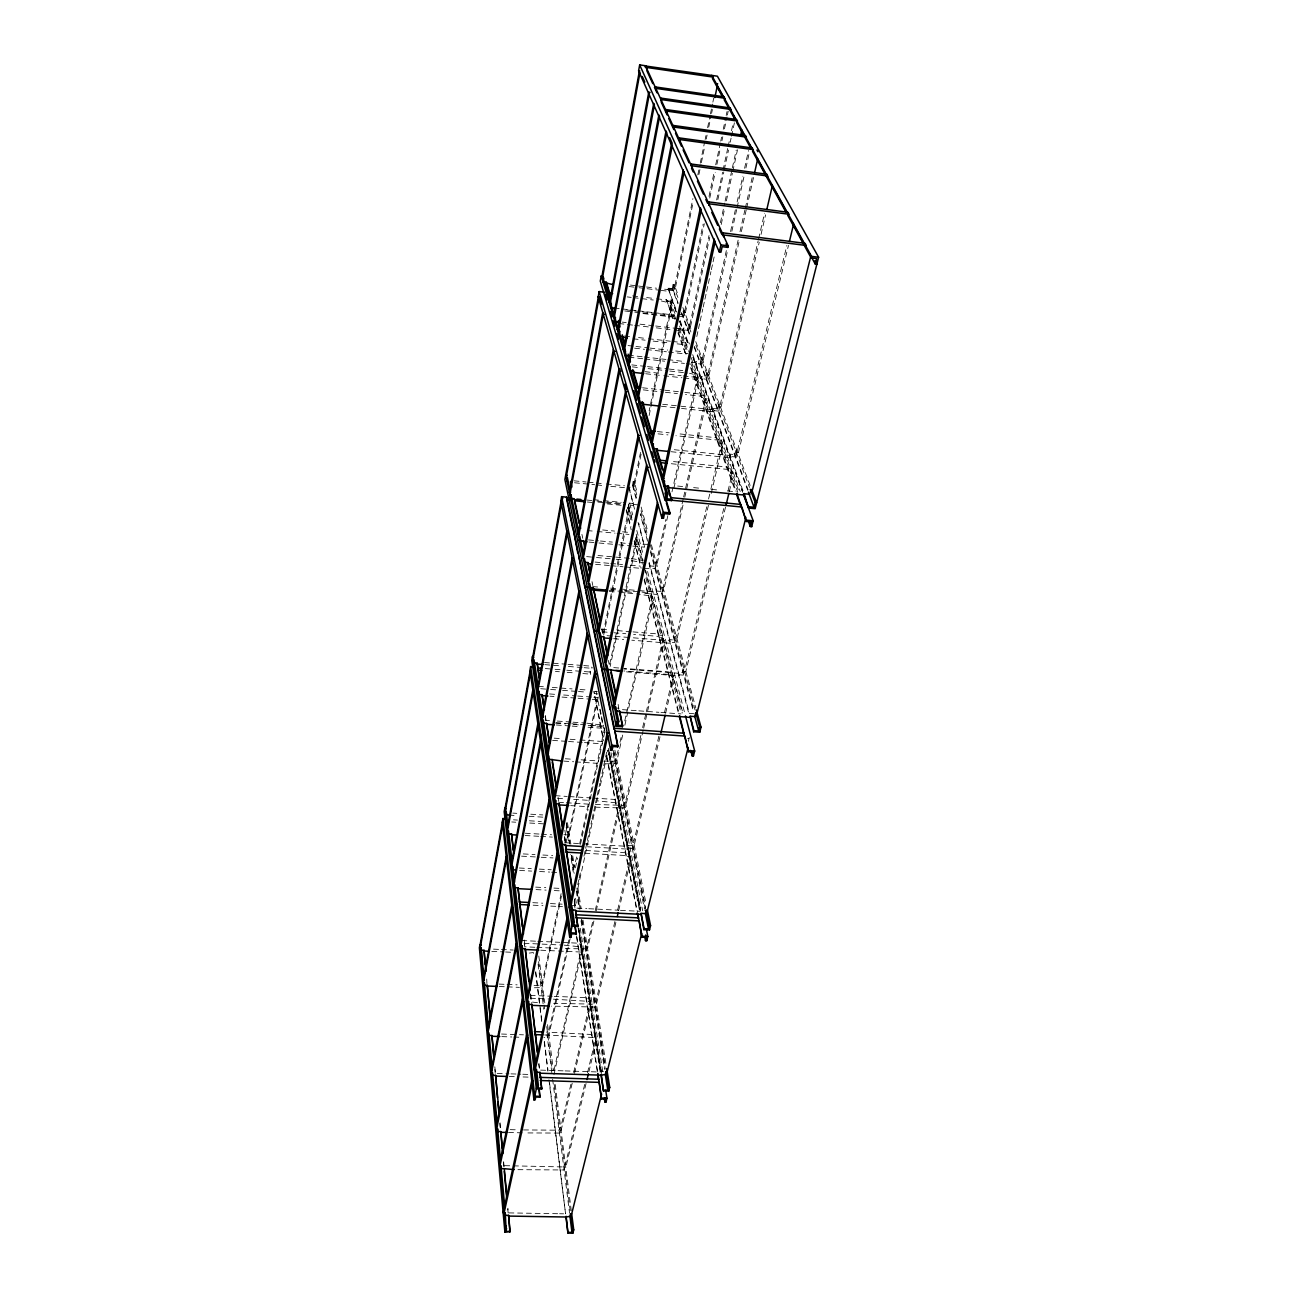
<?xml version="1.0" encoding="UTF-8"?>
<svg xmlns="http://www.w3.org/2000/svg" width="1298" height="1298" viewBox="0 0 1298 1298"><rect width="100%" height="100%" fill="white"/><g stroke="black" fill="none" stroke-linecap="round" stroke-linejoin="round"><path stroke-width="0.75" stroke-dasharray="5 3.75" d="M486.928 983.576L486.718 979.049M676.307 312.088L668.113 288.124L672.25 288.627L677.897 303.7M675.447 318.529L672.64 318.205L666.555 299.627L671.845 300.26L676.063 311.666M661.185 290.411L669.216 291.369L668.827 288.529L672.964 289.032L673.597 290.736L669.46 290.233L668.827 288.529M590.103 672.899L590.119 671.18L590.525 675.025M669.216 291.369L669.46 290.233M584.132 667.691L591.985 668.308L592.164 667.432M672.25 288.627L673.078 284.619L674.262 284.765L678.562 296.139M628.589 505.052L627.891 508.491L628.978 508.605M632.532 485.533L633.164 481.639L634.268 481.753L637.513 493.662M666.312 300.763L670.433 301.25L669.752 305.549L670.92 305.695L649.162 410.768M672.964 289.032L673.792 285.025L675.609 286.874L673.792 285.025M678.14 303.099L673.191 289.908L674.262 284.765M632.029 520.255L628.735 507.615L629.644 503.186L632.71 514.9M634.268 481.753L633.067 487.464L629.173 487.091L633.586 505.474L627.632 504.906M671.845 300.26L670.368 307.269L671.553 307.415L648.903 416.593M673.597 290.736L674.425 286.728M674.976 285.171L692.905 198.562M697.805 174.938L699.833 165.106M700.239 163.142L704.733 141.482M705.139 139.519L705.95 135.576M707.588 127.707L710.022 115.895M710.428 113.932L712.472 104.083M712.878 102.12L713.689 98.177M603.213 632.986L629.108 507.015M640.531 452.402L634.365 482.142L633.262 482.029M641.082 454.3L634.9 484.073L633.781 483.959M675.609 286.874L693.197 202.099M698.924 174.5L700.969 164.651M701.374 162.672L704.636 146.901M706.274 139.016L707.102 135.073M708.724 127.188L711.19 115.36M711.596 113.397L712.407 109.454M603.667 635.079L629.498 510.568L628.394 510.455M633.262 502.472L633.051 503.478L623.17 502.521M672.007 316.436L672.234 315.284L658.443 313.662M672.64 318.205L666.555 299.627M537.453 1002.705L527.588 1001.472M597.015 698.746L568.978 832.229L567.989 832.164L567.404 834.906L563.9 834.695M598.281 697.01L569.351 834.517L568.346 834.452L567.778 837.21L564.257 836.999M679.065 316.16L683.316 316.647L683.511 310.774L685.409 312.704L683.511 310.774M636.718 536.171L635.988 539.676L637.107 539.773L610.206 666.426M683.316 316.647L684.192 312.575M561.109 893.641L542.223 982.716L541.266 982.667L540.747 985.133L533.218 985.523M609.736 664.235L636.572 537.697L643.484 564.257M684.727 310.92L703.143 224.051M709.016 196.42L714.03 172.731M715.701 164.83L720.309 143.121M720.731 141.141L721.574 137.199M723.246 129.297L725.76 117.453M726.182 115.49L727.01 111.531M584.684 1084.43L565.393 1164.452L564.322 1164.436L563.721 1166.951L503.981 1165.653M561.466 896.009L542.532 985.133L541.574 985.085L541.055 987.551L531.499 987.859M685.409 312.704L704.311 223.743M709.763 198.042L715.23 172.342M716.902 164.424L720.26 148.621M721.948 140.703L722.791 136.744M724.462 128.843L726.994 116.982M727.415 115.003L728.243 111.044M674.035 329.903L683.884 331.055L683.446 328.021L687.762 328.524L688.459 330.373L684.143 329.87L683.446 328.021M683.884 331.055L684.143 329.87M600.779 727.334L600.974 726.442L583.273 725.176M687.762 328.524L688.654 324.403L690.585 326.398L688.654 324.403M603.635 725.144L603.44 726.036L587.605 724.901M688.459 330.373L689.352 326.252M689.887 324.549L709 235.538M716.642 199.941L722.597 172.261M723.018 170.281L727.691 148.524M728.129 146.544L729.817 138.626M731.52 130.725L733.224 122.807M572.986 870.147L577.139 855.69M690.585 326.398L709.763 237.258M717.859 199.616L723.83 171.888M724.252 169.908L728.519 150.097M730.222 142.18L731.082 138.221M731.504 136.241L734.49 122.369M579.654 843.943L604.527 728.47M575.403 867.891L577.529 858.092M580.482 844.381L581.747 838.508M582.169 836.545L588.091 809.125M588.513 807.161L589.779 801.288M590.201 799.341L591.466 793.451M591.888 791.504L596.123 771.904M596.545 769.957L597.81 764.068M598.232 762.121L599.498 756.247M599.919 754.284L604.998 730.774M632.726 546.069L644.652 547.156L638.794 523.289M678.254 331.817L686.058 355.23L677.994 332.986M720.406 222.737L724.69 203.105M725.111 201.141L731.958 169.73M732.38 167.767L736.226 150.081M696.783 336.555L698.064 330.666M698.486 328.686L699.784 322.796M700.206 320.833L702.786 309.021M703.208 307.058L704.49 301.168M704.928 299.189L706.209 293.299M706.647 291.336L707.929 285.43M708.351 283.467L710.931 271.655M711.353 269.692L712.651 263.802M713.073 261.823L714.354 255.933M721.217 224.473L724.641 208.735M726.361 200.865L732.364 173.332M732.802 171.368L737.507 149.741M578.811 879.801L577.513 885.707L581.098 908.113M579.233 877.837L580.531 871.932M583.954 856.177L585.252 850.271M585.674 848.308L586.972 842.402M587.394 840.439L588.692 834.533M589.114 832.57L591.693 820.758M592.115 818.778L593.413 812.873M593.835 810.909L595.133 805.003M595.555 803.04L596.853 797.134M597.275 795.171L599.854 783.359M600.276 781.396L601.574 775.49M601.996 773.511L603.294 767.605M603.716 765.642L607.156 749.903M577.918 888.173L608.048 750.293M557.637 1213.711L508.135 1212.884L507.924 1208.211M649.909 566.966L650.136 565.928L654.306 566.301L655.101 562.651L656.301 562.748L665.874 519.443M618.156 704.376L618.74 709.373L636.831 710.687M686.447 363.651L696.345 364.77L695.874 361.574L700.336 362.077L701.082 364.057L696.604 363.554L695.874 361.574M568.897 939.963L548.567 1032.527L547.594 1032.494L547.042 1034.977L552.039 1074.468M570.146 938.551L548.908 1035.106L547.918 1035.074L547.367 1037.54L543.911 1037.427M696.345 364.77L696.604 363.554M700.336 362.077L701.277 357.842L702.543 357.988L703.305 359.984L702.023 359.838L701.277 357.842M696.718 379.551L697.626 375.365L689.514 373.24M671.975 491.877L697.237 377.686L695.971 377.54L696.896 373.37L688.784 371.244M701.082 364.057L702.023 359.838M702.543 357.988L726.62 249.33M730.563 231.547L735.382 209.805M737.134 201.904L742.829 176.22M744.581 168.318L748.508 150.536M667.821 515.712L656.902 564.987L655.717 564.89L654.906 568.54L642.656 568.508M673.938 488.113L697.983 379.697M703.305 359.984L727.902 249.167M731.845 231.352L736.68 209.578M737.118 207.599L744.143 175.944M745.912 168.026L749.417 152.191M618.237 750.228L614.668 761.163L600.714 761.147M619.973 742.407L621.71 734.587M624.76 720.893L652.407 596.253L636.701 593.851M683.884 377.978L701.975 379.973L701.472 376.696L706.015 377.199L706.777 379.259L702.234 378.756L701.472 376.696M622.667 735.057L616.988 760.498L615.869 760.433L615.155 763.613L605.128 763.857M624.857 725.258L652.797 599.952L651.612 599.854M701.975 379.973L702.234 378.756M706.015 377.199L706.972 372.932L708.254 373.078L709.033 375.122L707.735 374.976L706.972 372.932M706.777 379.259L707.735 374.976M708.254 373.078L738.254 239.595M740.006 231.742L744.857 210.146M745.312 208.183L752.369 176.771M709.033 375.122L739.568 239.465M741.336 231.612L746.204 209.984M746.658 208.004L753.732 176.56M580.758 946.923L581.39 944.133L577.659 943.954L577.837 943.159L561.823 942.413M554.051 1070.055L581.812 946.777M683.186 498.984L663.116 587.848L661.915 587.734L661.071 591.434L656.82 591.061L656.593 592.115L638.6 590.558M683.64 497.004L705.917 397.951L701.374 397.464L701.634 396.247L685.522 394.495M553.954 1074.712L582.234 949.617L581.179 949.552M682.991 505.149L663.749 590.184L662.548 590.071L661.704 593.77L657.437 593.413L657.21 594.468L643.191 593.251M684.776 497.248L706.258 402.331L704.96 402.185M592.537 922.326L587.15 946.015L586.063 945.966L585.43 948.789L565.263 948.66M595.247 910.482L619.633 803.202L597.761 800.898M593.884 921.028L587.572 948.676L586.501 948.627L585.852 951.466L582.072 951.288M596.139 911.147L620.055 806.447L618.903 806.383M681.531 408.416L713.754 411.888L713.235 408.448L717.908 408.951L718.735 411.142L714.046 410.639L713.235 408.448M713.754 411.888L714.046 410.639M640.855 735.431L625.474 802.229L624.322 802.164L623.592 805.393L591.856 804.338M642.656 727.578L645.82 713.819M646.274 711.856L663.262 637.837L658.962 637.48L659.189 636.442L633.635 634.349M643.24 730.109L626.009 804.841L624.857 804.776L624.111 808.005L596.269 807.21M643.694 728.146L663.651 641.618L662.418 641.504M717.908 408.951L718.914 404.587L720.244 404.733L721.071 406.923L719.741 406.777L718.914 404.587M718.735 411.142L719.741 406.777M720.244 404.733L758.146 240.86M758.6 238.881L764.538 213.213M721.071 406.923L759.233 242.255M761.05 234.419L765.593 214.819M589.243 1001.456L589.909 998.633L586.047 998.47L586.225 997.675L554.214 996.361M570.893 1084.333L560.704 1127.719L559.665 1127.686L559.081 1130.201L519.995 1129.909M573.667 1072.489L590.347 1001.456L552.591 999.119M706.745 506.82L676.323 636.361L675.057 636.263L674.165 640.044L669.752 639.687L669.492 640.758L633.229 637.805M708.578 498.967L710.428 491.115M710.882 489.151L722.013 441.807L717.259 441.32L717.551 440.071L675.917 435.722M572.207 1083.246L561.077 1130.59L560.038 1130.574L559.438 1133.073L524.23 1132.911M574.527 1073.381L590.785 1004.327L589.681 1004.279M708.448 505.263L677.004 638.892L675.739 638.794L674.846 642.575L670.417 642.218L670.174 643.289L631.802 640.19M711.223 493.467L722.337 446.301L720.974 446.171M614.911 921.499L595.977 1001.326L594.857 1001.293L594.192 1004.149L553.646 1003.338M617.686 909.817L630.293 856.729L626.139 856.485L626.35 855.56L586.047 853.273M658.881 736.144L633.667 842.467L632.483 842.386L631.704 845.663L627.551 845.42L627.323 846.345L582.948 843.781M664.479 712.521L673.191 675.869L668.762 675.528L669.005 674.457L623.803 670.952M615.885 922.375L596.431 1004.198L595.311 1004.165L594.646 1007.021L551.326 1006.128M618.659 910.677L630.698 860.022L629.53 859.957M659.984 736.842L634.219 845.225L633.035 845.16L632.256 848.421L628.102 848.178L627.875 849.119L587.459 846.783M665.614 713.186L673.565 679.698L672.315 679.6M671.082 451.704L730.742 457.821L730.157 454.138L735.025 454.641L735.934 457.042L731.034 456.539L730.157 454.138M730.742 457.821L731.034 456.539M735.025 454.641L736.112 450.146L737.507 450.292L738.4 452.678L737.004 452.548L736.112 450.146M587.507 1072.716L595.977 1037.573L594.841 1037.54L595.522 1034.701L546.312 1032.072M735.934 457.042L737.004 452.548M737.507 450.292L786.848 245.5M723.749 508.556L685.133 668.762L683.835 668.648L682.91 672.494L678.383 672.137L678.124 673.224L623.965 669.022M727.983 490.969L732.802 471.239L727.935 470.736L728.243 469.47L670.758 463.662M586.063 1083.489L565.782 1167.47L564.711 1167.437L564.111 1169.969L516.133 1169.66M588.886 1071.775L596.431 1040.525L595.311 1040.493M738.4 452.678L788.47 245.387M725.55 507.112L685.847 671.423L684.549 671.326L683.624 675.155L679.097 674.798L678.822 675.901L624.565 671.699M729.33 491.455L733.11 475.814L731.731 475.668M565.068 1070.899L600.552 1072.051L600.763 1071.223L578.535 928.638M644.798 910.596L645.625 907.27L614.181 752.094M688.329 741.32L689.287 737.507M559.616 1213.744L563.592 1213.808M508.524 1132.505L522.267 1132.846M510.211 1129.649L518.048 1129.86M497.199 1073.43L509.011 1073.803M510.974 1073.868L520.806 1074.176M522.769 1074.241L528.675 1074.436M509.27 1076.513L515.192 1076.707M523.062 1076.951L528.984 1077.145M600.763 1071.223L603.473 1071.321M563.089 1070.834L539.433 1070.071L538.735 1064.182M544.706 1034.96L595.993 1037.654M501.547 1034.035L517.496 1034.603M519.492 1034.684L523.483 1034.831M501.791 1036.615L511.785 1036.972M513.781 1037.053L521.78 1037.329M530.541 998.227L550.579 999.038M499.016 984.079L505.052 984.338M507.064 984.419L517.123 984.841M499.259 986.512L505.295 986.772M507.307 986.853L519.411 987.356M530.201 995.388L552.218 996.28M493.548 949.13L499.454 949.406M501.434 949.487L513.245 950.039M491.812 951.369L503.64 951.905M505.62 952.002L513.505 952.359M529.276 953.073L533.364 952.554L533.835 956.366M521.747 940.547L535.782 941.196M537.778 941.293L559.811 942.316M524.067 943.289L540.13 944.035M542.126 944.117L562.196 945.058M564.208 945.155L581.829 946.972M534.873 947.264L524.749 946.794L524.035 940.79M536.901 947.362L557.166 948.286M540.747 950.201L556.42 950.931M558.383 951.012L581.893 952.083M576.929 908.113L586.826 908.616M588.805 908.714L618.465 910.206M620.444 910.32L640.222 911.31L608.21 750.001M532.829 902.678L542.613 903.181M550.417 903.57L562.148 904.171M571.753 905.452L575.387 905.647L574.446 899.628M533.154 905.193L542.937 905.68M550.774 906.085L562.521 906.685M535.701 887.118L545.809 887.654M553.889 888.075L559.957 888.4M536.042 889.601L546.15 890.12M554.246 890.558L560.314 890.866M519.33 868.005L531.304 868.67M539.287 869.108L551.261 869.757M519.622 870.439L531.612 871.088M539.611 871.526L549.606 872.061M551.618 872.175L557.605 872.499M585.576 850.498L625.814 852.786L625.587 853.711L629.741 853.954L628.978 857.183L630.147 857.248M523.256 853.922L535.036 854.571M542.872 855.025L552.688 855.577M521.585 856.161L539.27 857.151M541.234 857.264L553.029 857.913M525.284 833.235L539.449 834.062M541.477 834.176L551.601 834.776M525.057 835.506L538.719 836.301M540.682 836.415L552.38 837.096M564.808 842.726L580.936 843.668M509.059 815.112L517.058 815.598M529.065 816.312L543.067 817.172M513.489 819.833L517.464 820.076M529.406 820.79L541.363 821.504M511.753 821.959L515.744 822.202M529.714 823.029L545.663 823.987M558.513 802.261L564.387 802.635M566.35 802.748L589.892 804.225M570.714 805.62L588.4 806.723M512.791 813.1L516.782 813.343M530.752 814.203L542.742 814.933M555.203 795.674L567.226 796.437M569.222 796.566L591.271 797.946M593.283 798.075L615.333 799.471L615.122 800.379L619.114 800.623L618.4 803.803L619.535 803.884M557.605 798.384L565.636 798.887M573.667 799.39L589.73 800.395M565.344 758.762L573.213 759.298M581.066 759.817L598.751 761.001M563.786 761.099L573.635 761.748M575.598 761.877L597.258 763.338M687.583 738.448L688.914 738.546M554.214 738.156L562.18 738.708M570.13 739.26L578.097 739.811M580.076 739.957L601.964 741.466M552.607 740.395L566.561 741.353M568.54 741.499L582.494 742.456M584.489 742.602L602.434 743.835M545.517 720.228L549.46 720.504M557.313 721.055L571.055 722.045M573.018 722.175L584.814 723.018M586.777 723.164L604.122 725.29M555.917 722.645L569.773 723.635M571.753 723.781L585.625 724.771M555.722 723.229L565.555 723.927M573.424 724.479L581.293 725.047M556.29 724.982L570.179 725.971M572.158 726.101L580.109 726.669M588.043 727.237L603.911 728.356M549.963 696.182L553.986 696.474M562.018 697.075L576.101 698.113M578.113 698.259L590.184 699.151M592.196 699.314L596.22 699.606M614.23 707.897L618.984 708.254M694.024 713.738L689.352 713.397L649.178 562.326M638.843 710.833L658.93 712.31M660.942 712.456L681.044 713.916M538.378 686.366L544.316 686.82M552.25 687.405L572.094 688.897M580.028 689.498L587.962 690.082M597.437 691.688L593.738 691.412L603.392 740.606M540.698 688.719L548.648 689.303M550.628 689.449L560.574 690.195M562.553 690.341L576.458 691.38M578.454 691.526L586.404 692.126M597.859 693.878L594.159 693.603L594.354 692.726L603.586 739.714M549.589 693.943L555.625 694.398M563.656 694.998L575.695 695.89M577.707 696.036L591.758 697.075M593.77 697.221L597.794 697.529M544.852 664.657L560.574 665.874M568.427 666.474L582.169 667.545M672.883 677.085L671.634 676.988L672.51 673.256L668.081 672.916L668.34 671.845L623.867 668.389M545.29 668.567L553.11 669.168M555.073 669.314L564.857 670.06M566.804 670.222L590.282 672.023M555.43 671.439L559.357 671.747M567.194 672.348L575.03 672.948M582.867 673.548L590.704 674.149M613.759 667.61L621.856 668.243M544.511 662.532L566.074 664.203M568.037 664.349L581.764 665.42M583.727 665.566L591.564 666.182L591.985 668.308M601.655 629.335L607.529 629.806M617.345 630.617L631.088 631.737M633.051 631.899L658.557 633.992L658.329 635.03L662.629 635.387L661.785 639.054L663.002 639.151M602.175 631.785L612.007 632.597M613.97 632.759L625.766 633.716M607.026 635.679L613.078 636.182M615.09 636.345L631.201 637.643M613.63 638.713L623.721 639.541M592.618 586.582L600.617 587.28M610.612 588.14L618.611 588.838M620.606 589.016L636.604 590.395M610.677 589.357L622.423 590.379M624.387 590.541L640.044 591.888M642.007 592.066L651.807 593.965L651.012 597.551L652.196 597.664M609.135 590.314L635.176 592.553M609.233 591.482L617.085 592.164M619.049 592.326L634.738 593.673M595.587 564.322L609.314 565.539M611.277 565.717L623.04 566.772M625.003 566.934L640.693 568.329M597.989 555.512L613.711 556.923M615.674 557.102L629.433 558.335M631.412 558.513L643.094 560.606L636.182 534.111M586.664 556.615L594.533 557.329M596.496 557.507L614.23 559.097M616.193 559.276L622.099 559.795M631.948 560.687L643.662 562.764M595.084 562.066L608.794 563.3M610.758 563.478L622.505 564.516M630.325 565.214L640.125 566.09M588.529 539.919L598.443 540.828M600.439 541.006L612.332 542.093M620.266 542.824L632.175 543.911M634.154 544.089L648.383 544.349L640.287 514.251M589 542.077L596.95 542.807M598.93 542.986L616.826 544.625M618.805 544.803L630.731 545.89M602.645 529.973L614.554 531.077M622.505 531.823L630.439 532.553M587.215 530.558L595.165 531.304M597.161 531.482L615.057 533.154M617.053 533.332L628.978 534.435M587.329 502.001L595.344 502.78M607.383 503.932L621.434 505.279M628.735 507.615L627.632 507.502L630.909 520.157M593.494 499.665L601.412 500.428M603.392 500.622L621.19 502.326M633.797 504.468L637.74 504.857M586.874 500.038L594.89 500.817M596.902 501.012L604.9 501.774M606.912 501.969L620.931 503.316M597.924 502.05L603.862 502.618M605.841 502.813L625.652 504.711M677.653 486.036L685.636 486.831M693.619 487.61L701.618 488.405M711.612 489.378L717.599 489.979M727.578 490.969L733.581 491.553M574.057 480.812L586.144 481.996M588.156 482.191L594.208 482.791M596.22 482.986L604.284 483.765M606.296 483.976L624.419 485.744M574.479 482.759L594.662 484.722M596.674 484.917L602.726 485.517M610.806 486.312L624.922 487.691M732.234 473.381L730.855 473.251L731.91 468.821L727.058 468.318L727.367 467.053L669.995 461.244M658.07 433.856L667.983 434.895M721.493 444.013L720.147 443.884L721.169 439.519L716.431 439.032L716.723 437.783L677.15 433.646M674.295 449.725L729.849 455.42M657.356 431.585L669.233 432.818M662.71 404.278L678.789 406.014M680.801 406.225L712.943 409.697M661.396 406.258L679.519 408.205M642.591 387.778L662.694 389.984M664.706 390.195L682.797 392.174M684.809 392.402L700.888 394.154L700.612 395.355L705.155 395.858L704.197 400.092L705.479 400.238M643.24 389.871L663.375 392.077M665.387 392.288L677.475 393.602M645.057 371.682L661.104 373.467M669.119 374.359L681.158 375.69M683.154 375.917L701.212 377.913M645.69 373.743L661.769 375.528M663.781 375.739L681.872 377.75M628.443 355.198L642.267 356.755M644.246 356.982L665.971 359.432M667.951 359.66L683.754 361.444M691.656 362.32L695.614 362.775M629.043 357.193L642.899 358.751M644.879 358.978L664.673 361.201M672.591 362.093L684.468 363.424M631.785 364.884L645.544 366.409M647.507 366.636L667.172 368.827M669.135 369.054L686.82 371.033M632.386 366.88L640.271 367.756M648.14 368.632L667.837 370.839M669.817 371.05L687.534 373.029M628.037 345.576L633.992 346.258M635.971 346.485L647.897 347.832M649.876 348.059L667.74 350.087M675.69 350.995L685.62 352.131L685.36 353.299L689.725 353.802M634.592 348.172L644.538 349.308M646.518 349.535L666.426 351.79M668.405 352.018L686.317 354.046M618.87 323.51L632.661 325.1M634.641 325.327L648.432 326.934M656.301 327.859L672.072 329.676M624.565 335.971L630.552 336.653M638.535 337.577L646.518 338.486M648.513 338.713L670.449 341.228M672.445 341.455L688.411 343.289L688.67 342.104L689.384 344.019M633.132 338.794L645.138 340.173M653.137 341.082L669.119 342.915M677.118 343.84L687.113 344.976M614.181 307.983L620.184 308.697M622.18 308.924L636.166 310.579M638.178 310.806L652.164 312.461M654.16 312.688L674.149 315.041M626.918 309.946L632.824 310.644M634.803 310.871L640.709 311.569M642.672 311.812L656.48 313.435M624.744 310.952L632.759 311.909M634.754 312.137L640.758 312.85M642.77 313.078L676.193 316.923M643.273 313.581L672.883 317.053M622.245 322.115L626.171 322.569M639.946 324.159L653.705 325.766M655.668 325.993L675.333 328.28M677.296 328.508L683.202 329.205M632.661 295.912L638.665 296.625M646.664 297.583L654.663 298.54M656.674 298.767L666.669 299.968L666.442 301.104L670.563 301.59M627.21 296.901L631.217 297.388M633.213 297.615L653.267 300.016M661.282 300.958L671.196 303.31M678.383 314.359L682.651 314.862M667.886 289.259L673.191 289.908M630.471 285.073L636.491 285.803M638.502 286.047L644.522 286.761M646.518 287.004L656.561 288.221M664.576 289.194L668.6 289.665M629.011 286.534L637.058 287.507M639.07 287.734L645.106 288.464M647.102 288.708L659.173 290.168M682.862 307.512L691.461 330.26M695.76 341.634L750.925 487.594M673.078 284.619L678.075 297.891M683.072 311.163L690.925 332.012M695.923 345.284L749.498 487.448M681.677 312.542L690.147 335.176M694.398 346.485L748.102 489.833M681.418 313.126L689.871 335.744M694.106 347.037L747.697 490.271M668.113 288.124L676.55 310.936M680.055 320.444L688.492 343.256M692.71 354.662L743.3 491.536M679.811 321.612L688.232 344.441M693.148 357.761L742.278 490.936M679.568 321.174L687.972 343.986M692.889 357.291L742.667 492.266M670.433 301.25L674.944 313.516M679.552 326.09L689.043 351.953M691.071 357.485L740.233 491.504M675.917 319.357L670.79 305.338L669.622 305.208L674.733 319.227M679.227 328.41L688.037 352.488M691.412 361.753L739.195 492.429M678.027 328.264L686.804 352.358M691.461 365.144L737.783 492.299M691.445 368.161L736.258 491.569M690.536 367.577L735.285 491.001M641.147 507.047L647.783 531.466M651.418 544.803L695.809 708.027M633.164 481.639L637.432 497.394M641.034 510.698L647.134 533.235M650.249 544.689L694.998 709.844M633.343 486.247L636.491 497.961M640.709 513.57L647.572 538.946M650.736 550.66L693.943 710.736M632.434 485.144L636.166 499M650.428 551.91L692.986 709.876M628.962 488.08L634.576 509.238M638.081 522.413L644.652 547.156M648.951 563.364L689.076 714.517M636.815 530.509L642.964 553.922M647.572 571.493L684.955 713.949M628.346 504.062L632.645 520.563M645.706 570.568L682.91 713.089M644.554 568.378L682.261 713.04M635.436 537.599L642.332 564.143M645.933 578.032L680.963 712.943M626.447 509.53L630.942 526.939M634.414 540.439L640.839 565.295M644.36 578.924L679.114 713.624M626.236 510.52L631.217 529.86M634.203 541.444L641.115 568.248M644.133 579.946L678.854 714.711M581.926 534.37L582.77 538.329M592.018 581.699L592.829 585.528M601.98 628.475L602.807 632.337M601.753 629.562L602.58 633.424M608.324 660.422L609.119 664.187M614.895 750.195L646.063 903.457M613.191 750.341L645.106 908.211M613.078 753.294L644.408 908.649M611.017 752.613L642.688 910.79M609.654 753.051L640.758 909.298M608.486 748.329L640.79 910.693M604.105 727.464L605.274 733.354M609.184 753.035L640.449 910.369M600.098 709.13L601.217 714.776M601.591 716.642L602.694 722.272M596.074 691.104L596.788 694.738M598.005 700.871L603.456 728.389M607.789 750.244L639.557 910.628M606.766 755.858L637.448 912.04M606.555 756.766L636.847 911.018M567.453 822.672L570.893 844.203M572.743 855.82L574.608 867.437M583.013 920.087L606.085 1064.62M566.463 822.608L569.887 844.138M571.737 855.755L573.959 869.79L573.359 872.564L570.536 854.652M576.88 888.124L580.044 908.065M581.942 920.039L605.225 1066.518M566.285 823.386L569.449 843.359M571.347 855.35L574.203 873.343M577.058 891.32L579.914 909.298M581.504 919.292L605.29 1069.13M566.204 827.248L568.686 843.019M576.263 890.899L579.119 908.86M581.001 920.834L604.511 1069.406M564.857 830.185L566.755 842.191M575.549 898.216L576.799 906.215M580.255 928.232L602.872 1072.294M564.76 837.583L565.376 841.51M578.892 928.135L601.428 1072.456M564.565 836.415L565.49 842.321M574.316 898.849L575.517 906.539M579.33 930.974L601.558 1073.414M545.306 715.409L546.182 721.055M558.075 797.345L558.692 801.337M564.565 838.93L565.165 842.808M574.251 901.201L575.16 907.059M545.128 716.301L545.712 720.066M574.316 903.489L574.949 908.016M578.048 927.453L578.989 933.44M579.297 935.436L600.552 1072.051M579.216 936.913L600.422 1073.365M576.912 937.172L597.891 1073.446M576.426 935.955L597.388 1072.326M538.816 956.026L544.803 1002.9M547.561 1024.625L553.354 1070.055M555.203 1084.528L571.282 1210.677M538.605 961.704L544.576 1008.789M546.718 1026.604L552.315 1070.72M554.181 1084.495L570.195 1210.645M538.102 964.138L543.797 1009.276M552.624 1079.125L569.562 1213.192M535.733 971.634L541.866 1021.007M544.397 1041.304L548.016 1070.461M549.573 1082.954L565.571 1213.841L548.924 1079.725M535.587 972.332L539.757 1005.901M540 1007.881L541.964 1023.684M544.235 1042.018L547.853 1071.175M524.197 939.979L524.911 945.982M530.622 993.797L531.904 1004.522M538.913 1063.354L539.611 1069.244M530.444 994.609L531.385 1002.462M494.83 1066.794L495.382 1072.651M500.022 1122.754L500.411 1129.406L499.86 1123.484M503.624 1161.645L504.273 1168.671M494.879 1069.455L495.236 1073.365M503.462 1162.359L503.835 1166.383M507.761 1208.941L508.135 1212.884"/><path stroke-width="1.5" d="M627.534 364.073L628.849 364.219L602.434 276.068L601.25 275.922L600.293 281.114L664.949 499.957L671.634 500.606L667.837 485.728M638.584 70.838L639.671 64.9L645.414 65.744L728.146 245.809L727.789 247.399L722.159 246.685L720.942 252.234L719.335 252.039L638.584 70.838L639.849 71.033M480.909 944.684L479.952 944.636L479.384 947.8L504.89 1232.11L510.082 1231.461L508.589 1215.35L504.711 1215.285L505.263 1212.738L504.159 1212.721L532.115 1083.992L533.3 1084.025M539.157 1088.389L539.903 1097.167L535.75 1097.037L535.117 1099.925L533.932 1099.893L502.31 822.04L502.943 818.535L505.928 818.714M505.831 808.232L504.841 808.167L504.192 811.688L536.35 1088.908L541.704 1089.071L540 1072.375L537.242 1072.294M533.803 666.831L530.639 666.588L529.925 670.531L569.692 937.091L570.958 937.156L571.688 933.814L576.134 934.025L575.16 925.377M533.705 657.664L532.472 656.512L531.758 660.487L572.094 926.155L577.821 926.431L575.631 910.093L571.217 909.866M560.801 501.109L561.612 496.647L566.642 497.134L617.945 745.717L617.702 746.837L612.932 746.512L612.072 750.39L610.709 750.293L560.801 501.109L561.92 501.223M530.055 671.391L504.938 809.06L505.944 809.125M743.365 494.165L753.181 520.774L751.704 526.647L750.26 526.517L751.412 521.942L746.318 521.455L741.888 507.031L666.052 499.681L669.946 512.824L669.654 514.154L664.479 513.651L663.456 518.275L661.98 518.145L598.216 296.723L599.157 291.579L604.544 292.228M612.932 284.603L602.905 282.218L603.651 278.161L601.947 276.328L639.346 71.212M532.634 657.583L560.996 502.099M602.45 278.015L639.963 72.591M502.634 824.96L480.228 947.67L481.185 947.702L484.138 980.266M598.816 298.783L566.204 477.323L567.34 477.437L570.568 492.802M481.59 959.741L481.185 947.702M531.417 673.597L530.363 673.516L505.198 811.299L506.204 811.364L505.701 814.122L509.059 815.112M566.691 480.958L567.34 477.437M645.171 67.058L645.414 65.744M566.463 498.124L566.642 497.134M645.933 67.415L646.177 66.101L717.388 76.193L818.616 257.247L755.16 508.686L748.605 508.053L743.689 494.733M566.674 499.113L566.853 498.124M485.16 964.43L484.057 950.314L480.731 950.168M646.566 68.794L646.177 66.101M539.124 677.718L537.161 663.164L533.462 662.872M570.455 482.353L570.633 481.347L571.866 487.123M507.21 828.578L532.829 689.984M569.433 492.688L602.743 312.429M604.479 314.343L603.262 314.197L569.854 494.7L570.99 494.798L570.341 498.367L574.349 498.756L580.66 528.432M483.164 980.217L506.236 856.534L507.258 856.583M537.437 688.962L566.837 531.255L567.989 531.369M650.055 92.434L648.74 92.255L609.622 302.028L610.157 303.813L611.39 303.959L610.628 308.097L614.944 308.599M506.496 858.887L483.391 982.651L484.365 982.7L488.502 1028.341M610.157 303.813L649.389 93.732L648.74 92.255M513.245 850.271L511.542 833.916L507.989 833.705L508.67 839.546M484.251 989.141L484.365 982.7M568.41 533.446L567.258 533.332L537.778 691.201L538.865 691.282L538.281 694.414L542.077 694.69L544.43 709.763M655.798 87.015L656.22 89.822L655.798 87.015L724.138 96.782L724.657 99.605M489.914 1015.799L487.285 985.312L483.894 985.166M543.375 705.009L542.077 694.69M573.278 529.276L577.756 552.883M614.246 317.491L654.403 104.943L653.738 103.434L613.694 315.641L614.246 317.491L615.495 317.637L614.7 321.807M511.347 863.949L537.859 723.749M512.596 873.213L512.661 866.431L511.623 866.366L538.199 726.069L539.303 726.15M541.801 717.534L572.175 557.864L573.343 557.978M572.613 560.038L542.158 719.855L543.278 719.936L548.421 753.457L547.285 753.375L578.876 591.369L580.092 591.466M660.925 98.113L661.347 101.001L660.925 98.113L730.303 107.961L730.855 110.833M578.129 534.192L613.386 349.373M515.63 870.212L512.142 869.222M618.448 331.574L659.579 116.544L658.881 114.97L617.88 329.66L618.448 331.574L619.73 331.72L619.195 334.527M513.489 882.299L540.487 741.304M549.135 742.05L546.555 723.375L542.661 723.1M578.778 555.917L585.025 588.205M487.691 1030.304L511.769 905.225M579.07 540.114L587.004 541.899M666.199 109.584L666.653 112.537L666.199 109.584L736.68 119.513L737.248 122.45M522.364 926.74L517.983 887.848L514.284 887.654M582.737 556.144L619.032 369.005L620.314 369.151M624.273 351.044L666.766 132.623L666.036 130.984L623.689 349.048L624.273 351.044L625.571 351.19L625.019 354.046M493.792 1057.74L491.942 1035.544L488.437 1035.415M579.346 593.673L547.659 755.842L548.794 755.923L554.944 795.836M673.24 126.896L673.516 125.484L745.506 135.495L746.415 137.134L674.262 127.123L673.516 125.484M589.357 571.282L587.945 562.569L585.122 562.326M629.043 357.193L629.287 355.977L624.744 355.474M673.986 128.534L674.262 127.123M671.601 143.461L628.183 364.138L628.8 366.182L630.114 366.328L629.546 369.216M628.8 366.182L672.364 145.149M548.178 759.119L561.823 760.969M585.495 590.493L585.706 589.454M588.026 581.309L625.522 391.542L626.837 391.688M626.139 393.651L588.513 583.646L589.746 583.759L599.108 628.151M679.227 137.896L679.714 141.011L679.227 137.896L752.402 147.972L753.018 151.087M520.563 942.916L549.151 799.487M549.541 802.067L520.871 945.609L521.974 945.658L527.962 996.637M497.491 1097.8L495.625 1075.361L492.039 1075.247M599.708 619.876L593.332 587.864L590.444 587.621M521.974 945.658L521.407 948.497L525.236 948.676L530.152 989.871M554.068 797.751L587.215 632.986M528.805 980.882L525.236 948.676M588.967 635.566L587.718 635.468L554.473 800.379L555.641 800.46L554.992 803.705L559.097 803.965L562.829 827.864M639.671 398.129L638.308 397.983L637.659 395.793L683.348 169.746M638.308 397.983L684.16 171.563M562.326 826.794L559.097 803.965M690.958 165.479L691.25 164.019L766.907 174.224L767.572 177.502M691.785 167.296L691.25 164.019M496.323 1126.031L522.413 998.762M598.232 629.984L638.145 435.365L639.508 435.511M638.811 437.653L598.767 632.515L600.049 632.629L605.971 660.731M713.008 78.432L712.505 75.738M523.857 1001.65L522.737 1001.602L496.599 1128.936L497.653 1128.952L497.134 1131.483L500.833 1131.58L502.878 1153.63M527.053 998.551L557.166 853.127M560.249 838.184L594.841 671.066M714.857 97.626L717.323 85.798M502.164 1148.341L500.833 1131.58M606.734 652.91L603.765 636.815L600.763 636.572M558.773 855.982L557.572 855.917L527.394 1001.439L528.529 1001.488L527.929 1004.36L531.904 1004.522L537.989 1055.517M601.639 666.669L601.412 667.74L594.095 632.207L594.306 631.153L598.232 631.461M537.34 1052.418L531.904 1004.522M572.223 890.428L565.425 844.576L561.207 844.333M499.665 1163.008L526.55 1035.058L527.686 1035.09M605.046 662.499L646.615 464.765M652.002 443.786L701.245 209.838L700.352 207.842L651.288 441.385L652.002 443.786L653.413 443.932L652.78 446.966M528.026 1038.075L526.891 1038.027L499.941 1166.026L501.028 1166.058L500.493 1168.589L504.273 1168.671L506.837 1196.35M708.676 201.888L709.276 205.392L708.676 201.888L787.902 212.255L789.006 214.251L709.6 203.867M504.273 1168.671L514.122 1169.612M606.117 669.151L620.541 671.391M503.153 1212.803L531.758 1080.845L532.926 1080.893M534.143 1069.893L566.934 918.611L568.183 918.676M569.287 907.724L607.221 732.802L608.551 732.899M714.257 238.994L662.353 478.427L663.116 480.99L664.592 481.136L663.911 484.251M612.64 708.919L657.437 502.358M567.388 921.661L535.311 1069.292L536.496 1069.325L538.362 1085.193L537.713 1088.113L541.883 1088.243M607.789 735.69L570.698 906.458L571.947 906.523L574.316 921.888L573.57 925.247L578.032 925.474M663.116 480.99L715.23 241.152M658.183 504.954L614.327 706.729L615.69 706.826L618.74 721.282L617.864 725.241L622.683 725.582L622.423 726.718L616.242 726.28L564.89 479.53L598.329 297.064L599.514 297.21M740.509 135.965L741.791 130.076M722.937 232.845L723.586 236.561L722.937 232.845L805.068 243.343L806.253 245.5L723.927 235.003M664.949 499.957L666.263 493.921L601.25 275.922M719.335 252.039L720.893 244.9L639.671 64.9M504.89 1232.11L505.603 1228.833L479.952 944.636M509.919 1232.191L508.589 1215.35M533.932 1099.893L537.161 1085.16L504.841 808.167M541.704 1089.071L540 1072.375M569.692 937.091L573.035 921.823L574.316 921.888M610.709 750.293L611.812 745.295L561.612 496.647M566.837 475.1L565.717 474.987L617.361 721.185L616.242 726.28L622.31 726.134L616.128 725.696M622.423 726.718L619.6 711.109L616.42 710.882M661.98 518.145L663.278 512.191L599.157 291.579M665.76 500.996L666.052 499.681M671.926 499.259L666.718 498.756L667.756 494.067L652.553 443.316M510.082 1231.461L506.171 1231.396L505.263 1212.738M754.625 172.618L757.707 158.859M766.956 208.929L772.407 185.419M617.28 916.534L618.205 912.64M660.925 732.899L665.144 715.166M587.004 1079.595L588.416 1073.722M789.411 241.477L793.662 223.873M726.02 505.149L728.859 493.418M571.688 1213.841L573.732 1229.839L572.905 1233.1L567.94 1233.035L565.96 1217.005L569.968 1216.356L570.601 1213.825L571.688 1213.841L601.607 1094.052M606.701 1068.514L609.719 1087.383L608.778 1091.115L603.489 1090.953L601.039 1075.166L605.322 1074.484L606.036 1071.596L607.204 1071.629L641.764 933.213M688.183 747.307L647.475 910.352L650.574 925.636L649.503 929.92L643.857 929.644L641.05 913.386L645.398 913.614L648.481 928.897L644.1 928.687L641.05 913.386M696.328 709.941L701.017 727.188L699.752 732.218L693.667 731.78L690.114 716.253L694.787 716.593L698.681 731.001L693.943 730.66L690.114 716.253M645.398 913.614L646.226 910.287L647.475 910.352M750.276 492.769L751.039 489.703L752.483 489.849L810.552 257.264M694.787 716.593L695.76 712.699L697.107 712.797L745.912 517.399M748.605 508.053L744.014 493.435M814.884 260.736L816.848 264.273L815.274 264.078L816.653 258.61L811.12 257.913L811.51 256.339L711.726 75.365M567.94 1233.035L566.139 1216.291M605.695 1090.304L606.961 1098.319L606.02 1102.002L604.868 1101.97L605.582 1099.098L601.493 1098.968L597.891 1073.446M603.489 1090.953L601.25 1074.355M646.258 928.589L647.832 936.491L646.761 940.742L645.512 940.677L646.355 937.383L641.975 937.172L637.837 913.987M643.857 929.644L644.1 928.687M685.474 715.896L694.69 751.023L693.44 755.955L692.11 755.858L693.083 752.029L688.378 751.704L679.617 715.587M693.667 731.78L693.943 730.66M746.318 521.455L736.923 493.402M748.93 506.739L754.041 507.242L755.209 502.602L750.212 489.346M568.118 1232.305L571.98 1232.37L572.629 1229.823L573.732 1229.839M603.7 1090.125L607.805 1090.255L608.535 1087.351L606.036 1071.596M648.481 928.897L649.325 925.571L646.226 910.287M698.681 731.001L699.671 727.091L695.76 712.699M505.603 1228.833L506.723 1228.849M508.427 1216.08L565.96 1217.005M500.687 1132.31L506.577 1132.456M540.082 1096.339L534.744 1096.177L502.943 818.535M601.688 1098.157L606.961 1098.319M539.806 1073.203L601.039 1075.166M539.822 1077.372L598.784 1079.238L598.573 1080.05L597.68 1074.257M495.479 1076.074L507.307 1076.448M540.195 1080.52L599.254 1082.37L601.493 1098.968M537.161 1085.16L538.362 1085.193M608.535 1087.351L609.719 1087.383M534.435 1031.634L542.353 1031.926M534.792 1034.603L542.726 1034.895M491.796 1036.258L499.795 1036.55M531.726 1005.35L549.362 1006.047M487.156 986.009L497.231 986.431M483.927 951.012L487.87 951.191M517.253 943.987L516.182 943.938L491.277 1069.99L492.299 1070.023L488.924 1032.916L487.918 1032.884L512.061 907.74L513.116 907.789M517.561 946.631L516.474 946.583L491.52 1072.7L492.542 1072.732L497.394 1126.047M480.974 945.382L480.017 945.333L502.391 822.705L503.381 822.77M525.073 949.487L538.784 950.12M576.344 933.084L570.633 932.808L530.639 666.588M642.218 936.231L647.832 936.491M575.436 911.05L640.823 914.344M575.485 914.733L638.6 917.881M575.955 917.767L639.2 920.899L641.975 937.172M649.325 925.571L650.574 925.636M519.151 901.98L528.935 902.483M515.987 903.668L517.042 903.716M519.46 904.495L529.243 904.998M517.821 888.643L531.985 889.39M565.457 849.346L581.553 850.271M565.879 852.137L582.007 853.046M511.396 834.711L517.253 835.052M565.23 845.517L583.419 846.556M502.31 822.04L503.3 822.088M558.919 804.89L568.735 805.506M611.812 745.295L617.945 745.717M688.654 750.601L694.69 751.023M541.947 743.77L540.828 743.689L513.781 884.782L514.835 884.847L521.423 941.001M617.361 721.185L618.74 721.282M699.671 727.091L701.017 727.188M546.377 724.284L554.311 724.852M541.915 695.582L547.951 696.036M613.727 703.873L615.09 703.97M619.341 712.229L689.838 717.356M534.224 692.256L533.154 692.175L507.486 830.882L508.508 830.947L512.158 862.067M536.999 664.041L542.889 664.511M606.101 669.59L602.175 669.281L601.947 670.368L610.06 709.698M615.933 670.352L621.839 670.806M537.469 667.967L541.38 668.259M596.658 673.792L595.376 673.678L560.671 840.958L561.888 841.039L571.493 903.473M537.794 670.092L541.72 670.385M603.538 637.902L611.618 638.551M585.236 587.167L589.146 587.507M593.121 588.935L607.139 590.136M591.58 589.957L607.269 591.32M587.734 563.624L591.661 563.965M571.266 500.46L567.258 500.087L567.08 501.077L572.661 528.205M575.29 500.85L585.317 501.807M663.278 512.191L669.946 512.824M746.642 520.157L753.181 520.774M562.521 504.176L561.401 504.078L532.959 659.709L534.03 659.79L537.924 685.149M671.261 497.669L740.947 504.451L740.623 505.749L736.615 494.684M576.864 499.081L580.871 499.47M574.154 499.779L584.051 500.72M565.798 475.376L566.918 475.49M663.586 485.793L668.73 486.296L668.438 487.626L744.517 495.106M744.841 493.792L749.887 494.295M666.263 493.921L667.756 494.067M755.209 502.602L756.669 502.748L751.639 489.476M648.724 467.345L647.313 467.199L605.614 665.176L606.929 665.274L614.684 702.04M661.623 478.362L663.83 478.573M654.111 448.654L657.437 448.994L657.161 450.276L669.087 451.509M660.114 460.238L666.052 460.855M660.844 462.656L666.783 463.256M650.136 433.045L654.095 433.451M650.574 441.32L651.985 441.466L629.4 366.068M651.434 430.952L655.393 431.374M638.762 402.542L643.532 403.061L643.273 404.311L659.384 406.047M636.572 387.129L640.595 387.567M630.812 370.822L633.878 371.179L633.635 372.396L643.694 373.516M620.898 371.147L619.617 371.001L583.208 558.4L584.424 558.497L588.448 577.594M623.04 348.984L624.971 349.194M615.203 351.45L613.938 351.304L578.584 536.35L579.784 536.463L583.532 554.278M617.248 329.595L618.529 329.741M620.412 336.101L627.145 338.113M613.062 315.56L614.327 315.706M616.177 321.969L619.097 322.31L618.546 320.46M608.648 293.04L612.64 293.51M598.216 296.723L599.416 296.869M609.005 301.947L610.855 302.174M601.947 276.328L603.651 278.161M720.893 244.9L728.146 245.809M811.51 256.339L818.616 257.247M692.077 165.82L767.897 176.041M680.006 139.584L753.327 149.659M666.912 111.141L737.54 121.071M656.48 88.475L724.949 98.259M661.607 99.621L731.147 109.486M716.464 83.64L717.729 83.818M646.81 67.48L713.267 77.117M756.945 150.049L757.886 151.752M715.896 83.656L722.71 96.036M733.435 115.49L735.382 119.027M741.223 129.638L744.143 134.943M749.027 143.786L750.974 147.323M756.815 157.95L765.577 173.867M771.434 184.478L786.036 211.006M791.894 221.617L802.602 241.071M809.433 253.467L815.274 264.078M712.44 78.448L722.207 96.214M724.17 99.768L734.911 119.319M736.858 122.872L750.552 147.745M752.499 151.298L785.712 211.72M787.675 215.273L811.12 257.913M646.858 70.741L652.764 83.624M654.452 87.29L656.983 92.823M661.201 102.023L667.091 114.905M668.778 118.589L673.84 129.622M675.528 133.305L681.434 146.187M683.105 149.87L689.011 162.753M691.542 168.269L693.229 171.953M697.448 181.152L703.354 194.035M705.869 199.551L707.556 203.234M711.775 212.434L717.68 225.317M719.368 229L721.899 234.516M726.101 243.716L727.789 247.399M642.332 76.582L644.814 82.115M669.638 137.588L672.121 143.137M748.394 492.153L754.041 507.242M750.325 522.883L751.704 526.647M748.2 520.871L750.26 526.517M606.393 282.169L610.579 296.09M614.084 307.707L615.252 311.569M618.173 321.239L619.925 327.047M622.261 334.787L625.182 344.473M628.102 354.143L630.439 361.882M632.775 369.622L639.2 390.909M642.607 402.12L653.235 437.345M656.739 448.962L663.749 472.18M605.695 281.763L610.352 297.258M622.618 337.918L624.37 343.727M633.116 372.786L637.789 388.28M641.877 401.828L651.791 434.749M656.464 450.244L662.288 469.616M667.545 487.042L671.634 500.606M619.162 329.806L619.73 331.72M664.998 492.964L666.718 498.756M605.144 294.273L606.88 300.098M610.255 311.471L611.893 317.004M612.981 320.703L614.619 326.236M616.81 333.602L618.448 339.135M633.732 390.666L636.523 400.108M637.643 403.889L640.449 413.332M641.569 417.112L644.376 426.555M646.745 434.554L648.465 440.346M651.888 451.931L653.608 457.707M654.176 459.638L654.89 462.056M666.328 502.878L669.654 514.154M600.017 298.929L601.493 304.04M624.679 384.224L626.301 389.822M662.369 514.511L663.456 518.275M698.697 728.308L699.752 732.218M692.499 752.321L693.44 755.955M690.698 750.406L692.11 755.858M679.357 716.674L683.9 734.311L684.176 733.224L614.343 728.275L614.116 729.379L610.871 713.64M688.378 751.704L684.906 736.08L614.944 731.147L617.702 746.837M583.24 540.487L584.927 548.421M587.945 562.569L589.973 572.142M593.332 587.864L600.341 620.736M603.765 636.815L607.756 655.571M610.725 669.508L616.096 694.69M619.6 711.109L622.683 725.582M574.576 501.758L579.2 523.532M610.904 672.559L615.852 695.809M570.99 494.798L579.33 534.305M617.102 721.623L617.864 725.241M585.901 592.456L593.575 629.741M562.553 497.751L562.748 498.74M648.302 923.998L649.503 929.92M645.625 934.998L646.761 940.742M644.765 936.848L645.512 940.677M637.221 912.965L638.373 918.806M608.145 1087.107L608.778 1091.115M605.322 1074.484L607.805 1090.255M605.403 1098.043L606.02 1102.002M537.161 663.164L539.595 678.789M546.555 723.375L549.622 743.121M552.153 759.395L556.518 787.351M565.425 844.576L573.035 893.381M552.283 762.299L556.015 786.28M575.728 912.965L577.821 926.431M604.251 1098.011L604.868 1101.97M538.865 691.282L542.921 717.599M555.641 800.46L561.466 838.248M574.949 926.318L576.134 934.025M532.472 656.512L573.57 925.247M540.163 731.861L540.731 735.674M544.04 757.707L544.641 761.699M570.374 933.294L570.958 937.156M570.601 1213.825L572.905 1233.1M569.968 1216.356L571.98 1232.37M511.542 833.916L513.862 853.37M517.983 887.848L523.483 933.96M538.978 1089.217L539.903 1097.167M506.204 811.364L508.005 826.712M512.661 866.431L514.543 882.364M528.529 1001.488L535.896 1064.23M505.328 810.974L506.155 817.951M509.351 845.387L510.033 851.228M510.487 855.122L511.169 860.963M514.527 889.649L515.225 895.669M515.939 901.688L516.393 905.696M517.107 911.715L517.805 917.735M518.502 923.754L518.973 927.762M519.914 935.777L520.384 939.801M522.315 956.35L522.769 960.277M523.694 968.13L524.149 972.056M525.073 979.893L525.528 983.819M526.453 991.672L526.907 995.598M528.854 1012.213L529.308 1016.139M530.217 1023.976L530.687 1027.902M531.596 1035.755L532.05 1039.682M532.748 1045.555L533.202 1049.482M534.111 1057.335L534.581 1061.261M536.788 1080.179L537.713 1088.113M484.057 950.314L486.004 971.391M487.285 985.312L490.417 1019.06M491.942 1035.544L493.938 1057.026M495.625 1075.361L499.097 1112.889M497.864 1101.759L498.951 1113.603M504.289 1171.38L506.674 1197.081M497.653 1128.952L500.379 1159.017M501.028 1166.058L504.792 1207.562M481.947 963.57L482.986 975.074M484.608 993.116L485.517 1003.046M485.874 1007.005L486.766 1016.934M487.302 1022.905L487.675 1026.864M488.616 1037.378L489.33 1045.182M489.849 1051.039L490.563 1058.86M492.396 1079.206L493.289 1089.087M493.824 1095.009L494.538 1102.911M495.073 1108.833L495.787 1116.734M497.669 1137.502L498.4 1145.517M498.935 1151.537L499.665 1159.552M500.217 1165.572L501.028 1174.528M501.742 1182.446L502.277 1188.368M502.991 1196.285L503.527 1202.208M505.62 1225.361L506.171 1231.396"/></g></svg>
